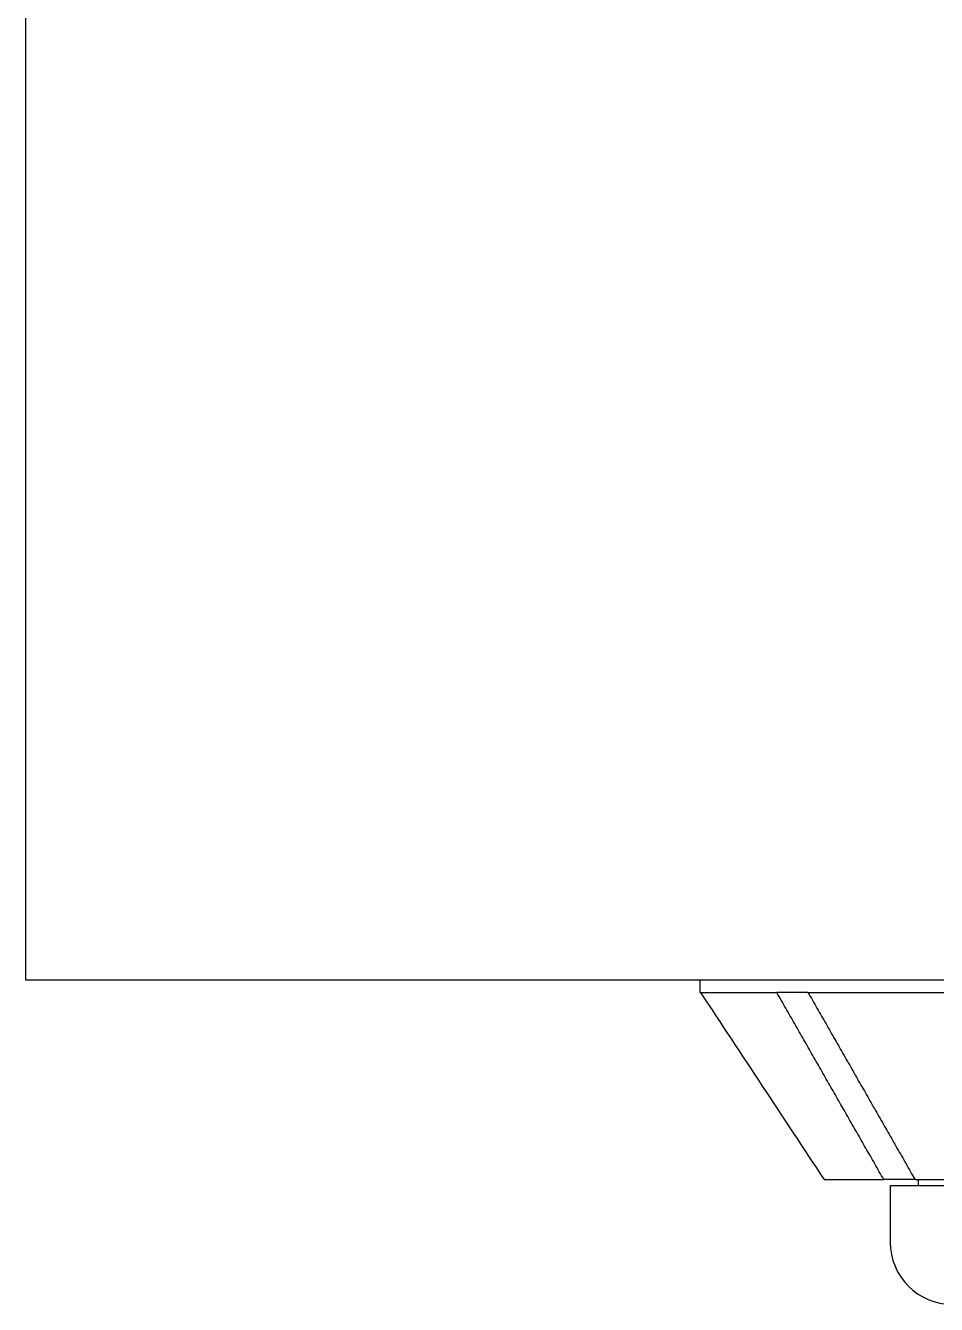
# Model space of a CAD drawing. Extents: x 55 to 320, y 62 to 485.
# Drawn here: x 62.48 to 77.07, y 184.4 to 204.89 of the extents above; entities that cross this region are included whole.
import ezdxf

# ---------------------------------------------------------------- set-up
doc = ezdxf.new("R2010")
doc.units = 0
doc.header["$MEASUREMENT"] = 0
doc.layers.add('FR_QBM1_G14_40U', color=7, linetype='CONTINUOUS')

msp = doc.modelspace()

# ---------------------------------------------------------------- linework, layer by layer
at = {"layer": 'FR_QBM1_G14_40U', "color": 5, "linetype": 'Continuous'}
for p, q in [((62.479, 276.596), (62.479, 189.596)), ((62.479, 189.596), (63.431, 189.596)), ((63.431, 189.596), (65.787, 189.596)), ((65.787, 189.596), (66.448, 189.596)), ((66.448, 189.596), (78.343, 189.596)), ((73.279, 189.596), (73.279, 189.396)), ((73.279, 189.396), (73.29, 189.396)), ((73.29, 189.396), (74.513, 189.396)), ((75.013, 189.396), (74.513, 189.396)), ((75.013, 189.396), (78.352, 189.396)), ((75.272, 186.396), (76.228, 186.396)), ((76.728, 186.396), (76.228, 186.396)), ((92.229, 186.296), (76.329, 186.296)), ((76.329, 186.296), (76.329, 185.396)), ((76.728, 186.396), (79.342, 186.396)), ((76.779, 186.396), (76.779, 186.296))]:
    msp.add_line(p, q, dxfattribs=at)
at = {"layer": 'FR_QBM1_G14_40U', "color": 5}
for points in [[(76.228, 186.396, 0), (76.21, 186.428, 0), (76.192, 186.459, 0), (76.174, 186.491, 0), (76.156, 186.523, 0), (76.138, 186.554, 0), (76.12, 186.586, 0), (76.102, 186.617, 0), (76.084, 186.649, 0), (76.066, 186.68, 0), (76.048, 186.712, 0), (76.03, 186.744, 0), (76.012, 186.775, 0), (75.994, 186.807, 0), (75.975, 186.838, 0), (75.957, 186.87, 0), (75.939, 186.901, 0), (75.921, 186.933, 0), (75.903, 186.965, 0), (75.885, 186.996, 0), (75.867, 187.028, 0), (75.849, 187.059, 0), (75.831, 187.091, 0), (75.813, 187.122, 0), (75.795, 187.154, 0), (75.777, 187.186, 0), (75.759, 187.217, 0), (75.741, 187.249, 0), (75.723, 187.28, 0), (75.705, 187.312, 0), (75.686, 187.344, 0), (75.668, 187.375, 0), (75.65, 187.407, 0), (75.632, 187.438, 0), (75.614, 187.47, 0), (75.596, 187.501, 0), (75.578, 187.533, 0), (75.56, 187.565, 0), (75.542, 187.596, 0), (75.524, 187.628, 0), (75.506, 187.659, 0), (75.488, 187.691, 0), (75.47, 187.722, 0), (75.452, 187.754, 0), (75.434, 187.786, 0), (75.416, 187.817, 0), (75.397, 187.849, 0), (75.379, 187.88, 0), (75.361, 187.912, 0), (75.343, 187.944, 0), (75.325, 187.975, 0), (75.307, 188.007, 0), (75.289, 188.038, 0), (75.271, 188.07, 0), (75.253, 188.101, 0), (75.235, 188.133, 0), (75.217, 188.165, 0), (75.199, 188.196, 0), (75.181, 188.228, 0), (75.163, 188.259, 0), (75.145, 188.291, 0), (75.127, 188.322, 0), (75.109, 188.354, 0), (75.091, 188.386, 0), (75.072, 188.417, 0), (75.054, 188.449, 0), (75.036, 188.48, 0), (75.018, 188.512, 0), (75, 188.544, 0), (74.982, 188.575, 0), (74.964, 188.607, 0), (74.946, 188.638, 0), (74.928, 188.67, 0), (74.91, 188.701, 0), (74.892, 188.733, 0), (74.874, 188.765, 0), (74.856, 188.796, 0), (74.838, 188.828, 0), (74.82, 188.859, 0), (74.802, 188.891, 0), (74.783, 188.922, 0), (74.765, 188.954, 0), (74.747, 188.986, 0), (74.729, 189.017, 0), (74.711, 189.049, 0), (74.693, 189.08, 0), (74.675, 189.112, 0), (74.657, 189.144, 0), (74.639, 189.175, 0), (74.621, 189.207, 0), (74.603, 189.238, 0), (74.585, 189.27, 0), (74.567, 189.301, 0), (74.549, 189.333, 0), (74.531, 189.365, 0), (74.513, 189.396, 0)], [(75.013, 189.396, 0), (75.031, 189.365, 0), (75.049, 189.333, 0), (75.067, 189.301, 0), (75.085, 189.27, 0), (75.103, 189.238, 0), (75.121, 189.207, 0), (75.139, 189.175, 0), (75.157, 189.144, 0), (75.175, 189.112, 0), (75.193, 189.08, 0), (75.211, 189.049, 0), (75.229, 189.017, 0), (75.247, 188.986, 0), (75.265, 188.954, 0), (75.283, 188.922, 0), (75.302, 188.891, 0), (75.32, 188.859, 0), (75.338, 188.828, 0), (75.356, 188.796, 0), (75.374, 188.765, 0), (75.392, 188.733, 0), (75.41, 188.701, 0), (75.428, 188.67, 0), (75.446, 188.638, 0), (75.464, 188.607, 0), (75.482, 188.575, 0), (75.5, 188.544, 0), (75.518, 188.512, 0), (75.536, 188.48, 0), (75.554, 188.449, 0), (75.572, 188.417, 0), (75.591, 188.386, 0), (75.609, 188.354, 0), (75.627, 188.322, 0), (75.645, 188.291, 0), (75.663, 188.259, 0), (75.681, 188.228, 0), (75.699, 188.196, 0), (75.717, 188.165, 0), (75.735, 188.133, 0), (75.753, 188.101, 0), (75.771, 188.07, 0), (75.789, 188.038, 0), (75.807, 188.007, 0), (75.825, 187.975, 0), (75.843, 187.944, 0), (75.861, 187.912, 0), (75.879, 187.88, 0), (75.897, 187.849, 0), (75.916, 187.817, 0), (75.934, 187.786, 0), (75.952, 187.754, 0), (75.97, 187.722, 0), (75.988, 187.691, 0), (76.006, 187.659, 0), (76.024, 187.628, 0), (76.042, 187.596, 0), (76.06, 187.565, 0), (76.078, 187.533, 0), (76.096, 187.501, 0), (76.114, 187.47, 0), (76.132, 187.438, 0), (76.15, 187.407, 0), (76.168, 187.375, 0), (76.186, 187.344, 0), (76.205, 187.312, 0), (76.223, 187.28, 0), (76.241, 187.249, 0), (76.259, 187.217, 0), (76.277, 187.186, 0), (76.295, 187.154, 0), (76.313, 187.122, 0), (76.331, 187.091, 0), (76.349, 187.059, 0), (76.367, 187.028, 0), (76.385, 186.996, 0), (76.403, 186.965, 0), (76.421, 186.933, 0), (76.439, 186.901, 0), (76.457, 186.87, 0), (76.475, 186.838, 0), (76.494, 186.807, 0), (76.512, 186.775, 0), (76.53, 186.744, 0), (76.548, 186.712, 0), (76.566, 186.68, 0), (76.584, 186.649, 0), (76.602, 186.617, 0), (76.62, 186.586, 0), (76.638, 186.554, 0), (76.656, 186.523, 0), (76.674, 186.491, 0), (76.692, 186.459, 0), (76.71, 186.428, 0), (76.728, 186.396, 0)]]:
    msp.add_polyline3d(points, dxfattribs=at)
at = {"layer": 'FR_QBM1_G14_40U', "color": 5, "linetype": 'Continuous'}
for centre, radius, start, end in [((12922.935, 8673.937), 15398.078, 213.4365357, 213.4499136), ((77.329, 185.396), 1, 180, 270)]:
    msp.add_arc(centre, radius, start, end, dxfattribs=at)

doc.saveas('drawing.dxf')
